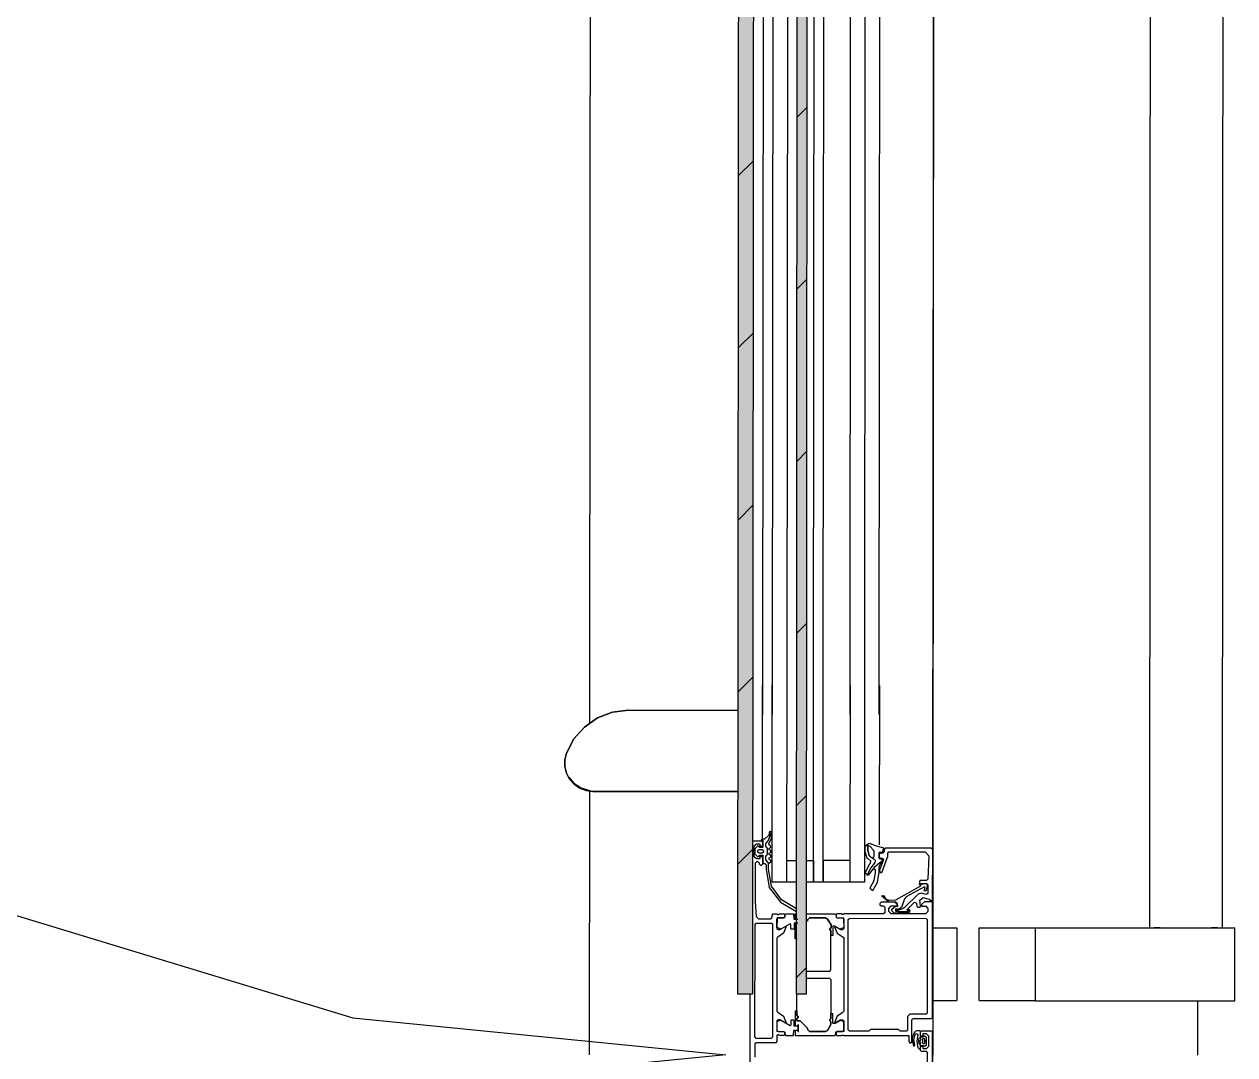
# Model space of a CAD drawing. Header units: metres. Extents: x 2.3 to 42.8, y 0.9 to 31.9.
# Drawn here: x 33.9971 to 34.193, y 7.2228 to 7.3897 of the extents above; entities that cross this region are included whole.
import ezdxf

# ---------------------------------------------------------------- set-up
doc = ezdxf.new("R2010")
doc.units = ezdxf.units.M
for name, color, linetype in [('ARREDI', 9, 'Continuous'), ('INFISSI_VETRATE', 4, 'Continuous'), ('PARETI_STRUTTURE', 7, 'Continuous'), ('PILASTRI_SETTI', 8, 'Continuous')]:
    doc.layers.add(name, color=color, linetype=linetype)

msp = doc.modelspace()

# ---------------------------------------------------------------- linework, layer by layer
at = {"layer": 'ARREDI'}
for points in [[(34.14433, 7.54212), (34.14386, 6.90348)], [(34.17939, 7.50641), (34.17919, 7.2434)], [(34.191, 7.24339), (34.1912, 7.5064)], [(34.11671, 7.45946), (34.11657, 7.27794)], [(34.11828, 7.45945), (34.11815, 7.27794)], [(34.12065, 7.45945), (34.12051, 7.27794)], [(34.12483, 7.27794), (34.12497, 7.45945)], [(34.1264, 7.27794), (34.12654, 7.45945)], [(34.13074, 7.27793), (34.13087, 7.45945)], [(34.13311, 7.27793), (34.13325, 7.45944)], [(34.13547, 7.27793), (34.13561, 7.45944)], [(34.1441, 7.23161), (34.14411, 7.24342), (34.14805, 7.24342)], [(34.14805, 7.24342), (34.14803, 7.23161)], [(34.15162, 7.23161), (34.15163, 7.24341), (34.1607, 7.24341)], [(34.16071, 7.2434), (34.16069, 7.2316), (34.15162, 7.2316)], [(34.1607, 7.24341), (34.19095, 7.24338), (34.19208, 7.24338), (34.19277, 7.24338), (34.19301, 7.24338)], [(34.1607, 7.2316), (34.19095, 7.23157), (34.19206, 7.23157), (34.19277, 7.23157), (34.193, 7.23157), (34.19302, 7.24338)], [(34.18092, 7.24339), (34.17998, 7.24339)], [(34.19021, 7.24339), (34.18927, 7.24339)], [(34.11456, 7.21298), (34.11457, 7.23266)], [(34.14804, 7.2316), (34.14409, 7.2316)], [(34.181, 7.23158), (34.18246, 7.23158), (34.18415, 7.23158), (34.18597, 7.23158), (34.18779, 7.23158), (34.18949, 7.23158), (34.19095, 7.23157), (34.19206, 7.23157)]]:
    msp.add_lwpolyline(points, dxfattribs=at)
at = {"layer": 'INFISSI_VETRATE'}
for points in [[(34.12216, 7.37466), (34.12373, 7.37624)], [(34.1127, 7.3652), (34.11506, 7.36756)], [(34.12214, 7.34679), (34.12371, 7.34836)], [(34.11268, 7.33734), (34.11504, 7.3397)], [(34.12212, 7.31893), (34.12369, 7.3205)], [(34.11266, 7.30947), (34.11502, 7.31184)], [(34.12209, 7.29107), (34.12366, 7.29264)], [(34.11264, 7.28161), (34.115, 7.28397)], [(34.12208, 7.26321), (34.12364, 7.26479)], [(34.11262, 7.25375), (34.11498, 7.25611)], [(34.12206, 7.23534), (34.12362, 7.23691)]]:
    msp.add_lwpolyline(points, dxfattribs=at)
at = {"layer": 'PARETI_STRUTTURE'}
for points in [[(34.08862, 7.27652), (34.08883, 7.54767)], [(34.1126, 7.23267), (34.11284, 7.54765)], [(34.1152, 7.54765), (34.11496, 7.23267)], [(34.12205, 7.23266), (34.12229, 7.54764)], [(34.12386, 7.54765), (34.12363, 7.23266)], [(33.80138, 7.53253), (33.80728, 7.47216), (33.82485, 7.41409), (33.8534, 7.36056), (33.89186, 7.31363), (33.93872, 7.27512), (33.99221, 7.24648), (34.05025, 7.22881), (34.11063, 7.22282), (34.05025, 7.21692), (33.99218, 7.19935), (33.93865, 7.1708), (33.89172, 7.13234), (33.8532, 7.08548), (33.82456, 7.03199), (33.8069, 6.97395), (33.80092, 6.91357)], [(34.1443, 7.48896), (34.1443, 7.49763), (34.14412, 7.2476), (34.1441, 7.22871)], [(34.14429, 7.48896), (34.14411, 7.25627), (34.14411, 7.2476)], [(34.11656, 7.25773), (34.11657, 7.28266)], [(34.12207, 7.25077), (34.11812, 7.25077), (34.11814, 7.28267)], [(34.1205, 7.28267), (34.12047, 7.25078)], [(34.12364, 7.25431), (34.12481, 7.25431), (34.12481, 7.25077), (34.12484, 7.28266)], [(34.1331, 7.28265), (34.13307, 7.25077), (34.12364, 7.25077)], [(34.13072, 7.25431), (34.12639, 7.25431), (34.12639, 7.25077), (34.12641, 7.28266)], [(34.13074, 7.28266), (34.13071, 7.25077)], [(34.13548, 7.28265), (34.13546, 7.25683)], [(34.14413, 7.28265), (34.14412, 7.25607), (34.14392, 7.25626)], [(34.09491, 7.27862), (34.09317, 7.27841)], [(34.08521, 7.26781), (34.08605, 7.2668), (34.0872, 7.26606), (34.08861, 7.26562)], [(34.08858, 7.22284), (34.08861, 7.26555)], [(34.11759, 7.25841), (34.11689, 7.25777)], [(34.11785, 7.25858), (34.11747, 7.25754)], [(34.1177, 7.25898), (34.11759, 7.25841)], [(34.11802, 7.25895), (34.11771, 7.25898)], [(34.11793, 7.25894), (34.11785, 7.25858)], [(34.11798, 7.25905), (34.11793, 7.25894)], [(34.11802, 7.2579), (34.11802, 7.25895)], [(34.11498, 7.25747), (34.11636, 7.25747)], [(34.11557, 7.25696), (34.11518, 7.25657)], [(34.11518, 7.25656), (34.11518, 7.25499)], [(34.1154, 7.25624), (34.11534, 7.2561)], [(34.1158, 7.25665), (34.11539, 7.25624)], [(34.11636, 7.25656), (34.11617, 7.25656), (34.11617, 7.25695), (34.11557, 7.25695)], [(34.11601, 7.25656), (34.11581, 7.25665)], [(34.11612, 7.25641), (34.116, 7.25653)], [(34.11601, 7.25652), (34.11601, 7.25657)], [(34.11664, 7.25641), (34.11612, 7.25641)], [(34.11632, 7.25759), (34.11664, 7.25759), (34.11664, 7.2568)], [(34.11647, 7.25774), (34.11633, 7.25759)], [(34.11636, 7.25747), (34.11656, 7.25727)], [(34.11656, 7.25676), (34.11636, 7.25656)], [(34.11689, 7.25778), (34.11647, 7.25774)], [(34.11656, 7.25727), (34.11656, 7.25676)], [(34.11664, 7.2568), (34.11664, 7.25641)], [(34.11707, 7.257), (34.11707, 7.25661)], [(34.11707, 7.25661), (34.11717, 7.25644)], [(34.11712, 7.25713), (34.11708, 7.25701)], [(34.11746, 7.25753), (34.11712, 7.25713)], [(34.11717, 7.25644), (34.11725, 7.2564)], [(34.11725, 7.25639), (34.11734, 7.25623)], [(34.11735, 7.25622), (34.11735, 7.25535)], [(34.1176, 7.257), (34.11801, 7.2579)], [(34.1177, 7.25672), (34.1176, 7.257)], [(34.11766, 7.25632), (34.11789, 7.2564)], [(34.11766, 7.25602), (34.11766, 7.25632)], [(34.11786, 7.25672), (34.1177, 7.25672)], [(34.1179, 7.25641), (34.11786, 7.25671)], [(34.13317, 7.25672), (34.13387, 7.25713)], [(34.13317, 7.25581), (34.13317, 7.25672), (34.13366, 7.25672), (34.13364, 7.25672), (34.13364, 7.25586), (34.13364, 7.25672)], [(34.13317, 7.25672), (34.13317, 7.25672)], [(34.13398, 7.25655), (34.13366, 7.25672)], [(34.13387, 7.25713), (34.1348, 7.25673), (34.13578, 7.25644)], [(34.13454, 7.25599), (34.13398, 7.25655)], [(34.13578, 7.25644), (34.13603, 7.25638)], [(34.13612, 7.25625), (34.13601, 7.25569)], [(34.13603, 7.25639), (34.13613, 7.25625)], [(34.13644, 7.25627), (34.13625, 7.25608)], [(34.14392, 7.25627), (34.13644, 7.25627)], [(34.11518, 7.25499), (34.11557, 7.2546)], [(34.11534, 7.2561), (34.11534, 7.25546)], [(34.11534, 7.25545), (34.11539, 7.25531)], [(34.11539, 7.25532), (34.11581, 7.2549)], [(34.11557, 7.2546), (34.11617, 7.2546), (34.11617, 7.25498), (34.11636, 7.25498)], [(34.1158, 7.2549), (34.11601, 7.25499)], [(34.11581, 7.25589), (34.116, 7.25609)], [(34.11581, 7.25566), (34.11581, 7.25589)], [(34.11601, 7.25546), (34.11581, 7.25566)], [(34.11652, 7.25546), (34.116, 7.25546)], [(34.116, 7.25503), (34.11613, 7.25514)], [(34.116, 7.25499), (34.116, 7.25503)], [(34.11601, 7.25609), (34.11652, 7.25609)], [(34.11612, 7.25515), (34.11664, 7.25515)], [(34.11636, 7.25499), (34.11655, 7.25479)], [(34.11652, 7.25609), (34.11671, 7.2559)], [(34.11671, 7.25566), (34.11652, 7.25546)], [(34.11656, 7.25479), (34.11656, 7.25369)], [(34.11664, 7.25515), (34.11664, 7.25476)], [(34.11664, 7.25475), (34.11664, 7.25392)], [(34.11671, 7.25589), (34.11671, 7.25566)], [(34.11717, 7.25513), (34.11707, 7.25496)], [(34.11707, 7.25496), (34.11707, 7.25448)], [(34.11707, 7.25448), (34.11711, 7.25435)], [(34.11711, 7.25436), (34.11754, 7.2538), (34.11793, 7.25407)], [(34.11725, 7.25517), (34.11716, 7.25513)], [(34.11734, 7.25534), (34.11725, 7.25518)], [(34.1179, 7.25593), (34.11766, 7.25601)], [(34.11766, 7.25553), (34.11789, 7.25562)], [(34.11766, 7.25523), (34.11766, 7.25553)], [(34.1179, 7.25514), (34.11766, 7.25522)], [(34.11766, 7.25475), (34.11789, 7.25483)], [(34.11766, 7.25444), (34.11766, 7.25475)], [(34.1179, 7.25435), (34.11766, 7.25443)], [(34.11793, 7.25406), (34.11789, 7.25435)], [(34.1179, 7.25562), (34.1179, 7.25593)], [(34.1179, 7.25483), (34.1179, 7.25514)], [(34.12048, 7.25432), (34.12206, 7.25432)], [(34.13319, 7.25568), (34.13318, 7.25582)], [(34.13344, 7.25482), (34.13319, 7.25568)], [(34.13359, 7.25459), (34.13344, 7.25483)], [(34.13409, 7.25418), (34.1336, 7.2546)], [(34.13364, 7.25586), (34.13365, 7.25575), (34.13364, 7.25586)], [(34.13384, 7.25513), (34.13366, 7.25576), (34.13384, 7.25513)], [(34.13597, 7.25424), (34.13472, 7.2532), (34.13369, 7.25192)], [(34.13384, 7.25513), (34.13396, 7.25494)], [(34.13397, 7.25494), (34.1343, 7.25472), (34.13467, 7.25451)], [(34.13404, 7.25385), (34.13408, 7.25418)], [(34.1343, 7.25473), (34.13464, 7.25494)], [(34.13464, 7.2558), (34.13454, 7.25599)], [(34.13464, 7.25494), (34.13464, 7.2558)], [(34.13467, 7.25451), (34.13478, 7.25433)], [(34.13479, 7.25434), (34.13479, 7.25409)], [(34.13553, 7.25565), (34.13539, 7.25554)], [(34.1354, 7.25553), (34.1354, 7.25472)], [(34.1354, 7.25472), (34.13548, 7.25461)], [(34.13545, 7.25328), (34.13587, 7.25418)], [(34.13565, 7.25549), (34.13546, 7.25529)], [(34.13546, 7.25529), (34.13546, 7.2549)], [(34.13546, 7.2549), (34.13565, 7.2547)], [(34.13547, 7.25461), (34.13593, 7.25444)], [(34.13614, 7.25443), (34.13547, 7.2526)], [(34.13589, 7.2556), (34.13552, 7.25564)], [(34.13565, 7.2547), (34.13594, 7.2547)], [(34.13605, 7.25548), (34.13566, 7.25548)], [(34.13602, 7.2557), (34.13589, 7.2556)], [(34.13593, 7.25445), (34.13597, 7.25425)], [(34.13595, 7.2547), (34.13613, 7.25443)], [(34.13596, 7.25247), (34.13682, 7.25483)], [(34.13624, 7.25568), (34.13605, 7.25549)], [(34.13624, 7.25608), (34.13624, 7.25569)], [(34.13682, 7.25482), (34.13684, 7.25489)], [(34.13683, 7.25548), (34.13703, 7.25568)], [(34.13683, 7.25489), (34.13683, 7.25549)], [(34.13703, 7.25568), (34.14291, 7.25568)], [(34.14291, 7.25568), (34.1435, 7.25507)], [(34.1435, 7.25506), (34.14333, 7.25126)], [(34.14372, 7.24785), (34.14372, 7.24781), (34.14411, 7.24781), (34.14412, 7.25607)], [(34.11537, 7.25389), (34.11537, 7.24762), (34.11554, 7.24523)], [(34.11557, 7.25408), (34.11538, 7.25389)], [(34.11589, 7.25408), (34.11557, 7.25408)], [(34.11608, 7.25389), (34.11589, 7.25408)], [(34.11608, 7.25369), (34.11608, 7.25388)], [(34.11628, 7.25349), (34.11609, 7.25369)], [(34.11636, 7.25349), (34.11628, 7.25349)], [(34.11656, 7.25369), (34.11636, 7.25349)], [(34.11663, 7.25392), (34.11676, 7.2538)], [(34.11675, 7.25381), (34.11695, 7.25381)], [(34.11695, 7.25381), (34.11714, 7.25361)], [(34.11715, 7.25361), (34.11715, 7.25287)], [(34.11715, 7.25288), (34.11767, 7.24995), (34.11946, 7.24757)], [(34.11754, 7.25288), (34.11754, 7.25381)], [(34.11967, 7.24791), (34.11803, 7.25015), (34.11754, 7.25288)], [(34.1332, 7.25224), (34.1339, 7.2537)], [(34.13369, 7.25193), (34.1332, 7.25225)], [(34.13476, 7.25399), (34.13401, 7.25296), (34.13343, 7.25182)], [(34.13389, 7.2537), (34.13404, 7.25385)], [(34.13482, 7.25234), (34.1346, 7.25101), (34.13395, 7.24982)], [(34.13444, 7.24942), (34.13519, 7.2508), (34.13545, 7.25234)], [(34.13448, 7.25296), (34.13483, 7.25282)], [(34.13479, 7.25408), (34.13476, 7.254)], [(34.13482, 7.25282), (34.13482, 7.25235)], [(34.13545, 7.25234), (34.13545, 7.25328)], [(34.13547, 7.2526), (34.13565, 7.25234)], [(34.13565, 7.25234), (34.13578, 7.25234)], [(34.13578, 7.25234), (34.13596, 7.25246)], [(34.1372, 7.24788), (34.13814, 7.24795), (34.14221, 7.25018), (34.14221, 7.25048), (34.14308, 7.25055)], [(34.14202, 7.25107), (34.14194, 7.25047)], [(34.14194, 7.25047), (34.14219, 7.25033), (34.14219, 7.25057), (34.14313, 7.25055)], [(34.14314, 7.25107), (34.14203, 7.25107)], [(34.14327, 7.25031), (34.14301, 7.24935)], [(34.14308, 7.25055), (34.14328, 7.25031)], [(34.14313, 7.25056), (34.14332, 7.25036)], [(34.14334, 7.25126), (34.14314, 7.25106)], [(34.14333, 7.25036), (34.14333, 7.24897)], [(34.13395, 7.24981), (34.13445, 7.24942)], [(34.13702, 7.24756), (34.13585, 7.24858)], [(34.13586, 7.24858), (34.13616, 7.24863)], [(34.13616, 7.24863), (34.13651, 7.24805)], [(34.14174, 7.24884), (34.13952, 7.24661)], [(34.13981, 7.24839), (34.13955, 7.24807)], [(34.14277, 7.25002), (34.13981, 7.24839)], [(34.14231, 7.24899), (34.14175, 7.24883)], [(34.14205, 7.2479), (34.14255, 7.24832)], [(34.14308, 7.24878), (34.14231, 7.24899)], [(34.14254, 7.24832), (34.14357, 7.24804)], [(34.14274, 7.2494), (34.14288, 7.24993)], [(34.14301, 7.24934), (34.14274, 7.24941)], [(34.14289, 7.24993), (34.14277, 7.25003)], [(34.14333, 7.24897), (34.14308, 7.24878)], [(34.11947, 7.24757), (34.12207, 7.24603)], [(34.12206, 7.24648), (34.11966, 7.24791)], [(34.13576, 7.24753), (34.13557, 7.24734)], [(34.13557, 7.24733), (34.13557, 7.24714)], [(34.13557, 7.24714), (34.13576, 7.24694)], [(34.13801, 7.24753), (34.13576, 7.24753)], [(34.13576, 7.24694), (34.13615, 7.24694)], [(34.13616, 7.24694), (34.13635, 7.24675)], [(34.13636, 7.24674), (34.13636, 7.24584)], [(34.13651, 7.24805), (34.1372, 7.24788)], [(34.13801, 7.24763), (34.13702, 7.24756)], [(34.13702, 7.24655), (34.13741, 7.24694)], [(34.13702, 7.24603), (34.13702, 7.24655)], [(34.13742, 7.24694), (34.13841, 7.24694), (34.13841, 7.24713)], [(34.1375, 7.24616), (34.1375, 7.2464)], [(34.13751, 7.2464), (34.13809, 7.24693)], [(34.13843, 7.2473), (34.13801, 7.24762)], [(34.1384, 7.24714), (34.13801, 7.24753)], [(34.13867, 7.24644), (34.13808, 7.24644)], [(34.13808, 7.24644), (34.13808, 7.24608)], [(34.13809, 7.24693), (34.1385, 7.24693), (34.13843, 7.2473)], [(34.13811, 7.24639), (34.13811, 7.24619)], [(34.13897, 7.24639), (34.13812, 7.24639)], [(34.13904, 7.2467), (34.13867, 7.24643)], [(34.13952, 7.24662), (34.13897, 7.24638)], [(34.13955, 7.24807), (34.13905, 7.2467)], [(34.13999, 7.24636), (34.14117, 7.24754)], [(34.14, 7.24625), (34.14, 7.24636)], [(34.14014, 7.2463), (34.14025, 7.24641)], [(34.14025, 7.24641), (34.14045, 7.24621)], [(34.14117, 7.24754), (34.1415, 7.24741)], [(34.1415, 7.24741), (34.14154, 7.24691)], [(34.14154, 7.24692), (34.14174, 7.24674)], [(34.14174, 7.24674), (34.14207, 7.24674)], [(34.14214, 7.24683), (34.14205, 7.24791)], [(34.14206, 7.24674), (34.14215, 7.24682)], [(34.1441, 7.2289), (34.14411, 7.24761), (34.14278, 7.24761), (34.14233, 7.24717), (34.14233, 7.24693), (34.14293, 7.24693)], [(34.14293, 7.24694), (34.14332, 7.24655)], [(34.14332, 7.24654), (34.14332, 7.24603)], [(34.14357, 7.24804), (34.14371, 7.24784)], [(34.11554, 7.24524), (34.11593, 7.24487)], [(34.11593, 7.24487), (34.11793, 7.24487)], [(34.11793, 7.24487), (34.11812, 7.24506)], [(34.11812, 7.24546), (34.11832, 7.24565)], [(34.11812, 7.24506), (34.11812, 7.24545)], [(34.11832, 7.24565), (34.11892, 7.24565)], [(34.11891, 7.24565), (34.11902, 7.24557)], [(34.12005, 7.24503), (34.11896, 7.24503), (34.11891, 7.2433)], [(34.11891, 7.24482), (34.11911, 7.24502)], [(34.11891, 7.24345), (34.11891, 7.24483)], [(34.11896, 7.24503), (34.11892, 7.24499)], [(34.11902, 7.24558), (34.1192, 7.24558)], [(34.11911, 7.24502), (34.12006, 7.24502)], [(34.1192, 7.24558), (34.11931, 7.24566)], [(34.11931, 7.24565), (34.12004, 7.24565)], [(34.12016, 7.24515), (34.12004, 7.24504)], [(34.12005, 7.24565), (34.12016, 7.24553)], [(34.12006, 7.24502), (34.12018, 7.24513)], [(34.12016, 7.24554), (34.12016, 7.24515)], [(34.12018, 7.24546), (34.12037, 7.24565)], [(34.12018, 7.24514), (34.12018, 7.24546)], [(34.12037, 7.24565), (34.12151, 7.24565), (34.12155, 7.24564), (34.12158, 7.24561), (34.12158, 7.24557), (34.12165, 7.24486), (34.12166, 7.24482), (34.12169, 7.24479), (34.12172, 7.24479), (34.12228, 7.24479)], [(34.12192, 7.24485), (34.12188, 7.24487), (34.12185, 7.24489), (34.12184, 7.24494), (34.12184, 7.24557), (34.12185, 7.24562), (34.12188, 7.24564), (34.12192, 7.24566)], [(34.12364, 7.24565), (34.12828, 7.24565)], [(34.12387, 7.24447), (34.12387, 7.24471), (34.12387, 7.24447)], [(34.12419, 7.24502), (34.12677, 7.24502), (34.12419, 7.24502)], [(34.12828, 7.24565), (34.12847, 7.24545)], [(34.12861, 7.24565), (34.12848, 7.24554)], [(34.12848, 7.24545), (34.12848, 7.24513)], [(34.12848, 7.24513), (34.1286, 7.24501)], [(34.12849, 7.24553), (34.12849, 7.24514)], [(34.12849, 7.24514), (34.12861, 7.24502)], [(34.12859, 7.24501), (34.12954, 7.24501)], [(34.1286, 7.24502), (34.12969, 7.24502), (34.12974, 7.24329)], [(34.12935, 7.24565), (34.12861, 7.24565)], [(34.12945, 7.24557), (34.12934, 7.24565)], [(34.12963, 7.24557), (34.12945, 7.24557)], [(34.12954, 7.24501), (34.12973, 7.24482)], [(34.12974, 7.24565), (34.12963, 7.24556)], [(34.12969, 7.24502), (34.12973, 7.24498)], [(34.13616, 7.24564), (34.12974, 7.24564)], [(34.12974, 7.24482), (34.12974, 7.24344)], [(34.13043, 7.22686), (34.13045, 7.24474)], [(34.13045, 7.24474), (34.13064, 7.24493)], [(34.13064, 7.24494), (34.14305, 7.24492)], [(34.13636, 7.24584), (34.13616, 7.24564)], [(34.13742, 7.24564), (34.13703, 7.24603)], [(34.14017, 7.24564), (34.13742, 7.24564)], [(34.1379, 7.24577), (34.13751, 7.24616)], [(34.14026, 7.24577), (34.1379, 7.24577)], [(34.13808, 7.24608), (34.13849, 7.24608)], [(34.13811, 7.24619), (34.13853, 7.24619)], [(34.13849, 7.24608), (34.13864, 7.246)], [(34.13853, 7.24619), (34.13874, 7.24608)], [(34.13865, 7.246), (34.1388, 7.24592)], [(34.13874, 7.24608), (34.13883, 7.24603)], [(34.1388, 7.24593), (34.14022, 7.24593)], [(34.13883, 7.24603), (34.14013, 7.24603)], [(34.14016, 7.2461), (34.13999, 7.24625)], [(34.14013, 7.24603), (34.14016, 7.2461)], [(34.14031, 7.24613), (34.14014, 7.24629)], [(34.14057, 7.24564), (34.14018, 7.24564)], [(34.14022, 7.24592), (34.14031, 7.24613)], [(34.14044, 7.24622), (34.14026, 7.24577)], [(34.14293, 7.24564), (34.14057, 7.24564)], [(34.14332, 7.24603), (34.14294, 7.24564)], [(34.14305, 7.24493), (34.14324, 7.24473)], [(34.14324, 7.24473), (34.14323, 7.2296)], [(34.11535, 7.22569), (34.11537, 7.24396)], [(34.11537, 7.24396), (34.11556, 7.24416)], [(34.11556, 7.24416), (34.11801, 7.24416)], [(34.118, 7.24416), (34.1182, 7.24396)], [(34.1182, 7.24396), (34.11819, 7.2257)], [(34.11891, 7.24329), (34.1191, 7.2431)], [(34.11952, 7.24318), (34.11892, 7.24346)], [(34.12041, 7.24359), (34.11998, 7.24254), (34.11905, 7.2419)], [(34.11911, 7.2431), (34.11938, 7.2431), (34.12033, 7.24364)], [(34.12106, 7.24407), (34.11951, 7.24318)], [(34.12032, 7.24364), (34.12041, 7.24358)], [(34.12117, 7.244), (34.12105, 7.24407)], [(34.12228, 7.24416), (34.12176, 7.24416), (34.12172, 7.24414), (34.12169, 7.24411), (34.12168, 7.24407), (34.12168, 7.24325), (34.12168, 7.24321), (34.12165, 7.24318), (34.12161, 7.24317), (34.12125, 7.24317), (34.12121, 7.24318), (34.12118, 7.24321), (34.12118, 7.24325), (34.12118, 7.244)], [(34.12184, 7.24164), (34.12184, 7.24401), (34.12186, 7.24405), (34.12188, 7.24408), (34.12193, 7.24409)], [(34.12753, 7.24329), (34.12745, 7.24329), (34.12753, 7.24329)], [(34.12745, 7.24305), (34.12754, 7.24305), (34.12745, 7.24305)], [(34.12765, 7.23659), (34.12765, 7.24293), (34.12765, 7.24215)], [(34.12804, 7.24372), (34.12796, 7.24364)], [(34.12797, 7.24364), (34.12797, 7.24214)], [(34.12813, 7.24372), (34.12805, 7.24372)], [(34.12823, 7.24369), (34.12813, 7.24372)], [(34.12913, 7.24317), (34.12823, 7.24369)], [(34.12832, 7.24363), (34.12824, 7.24358)], [(34.12824, 7.24358), (34.12867, 7.24254), (34.1296, 7.2419)], [(34.12954, 7.24309), (34.12926, 7.24309), (34.12832, 7.24363)], [(34.12973, 7.24345), (34.12914, 7.24317)], [(34.12974, 7.24328), (34.12954, 7.24309)], [(34.11891, 7.24172), (34.1189, 7.22991)], [(34.11905, 7.24191), (34.11891, 7.24172)], [(34.12216, 7.24164), (34.12184, 7.24164)], [(34.12797, 7.24214), (34.12765, 7.24214)], [(34.1296, 7.2419), (34.12974, 7.24172)], [(34.12974, 7.24171), (34.12972, 7.22989)], [(34.12745, 7.2364), (34.12764, 7.23659)], [(34.12363, 7.2364), (34.12745, 7.2364)], [(34.12363, 7.23522), (34.12745, 7.23522)], [(34.12745, 7.23521), (34.12764, 7.23502)], [(34.12764, 7.23502), (34.12764, 7.22868), (34.12764, 7.22946)], [(34.11496, 7.23266), (34.1126, 7.23266)], [(34.11456, 7.21908), (34.11457, 7.23266)], [(34.11456, 7.21888), (34.11457, 7.23266)], [(34.12183, 7.22998), (34.12215, 7.22998), (34.12215, 7.22919), (34.12216, 7.22913), (34.1222, 7.22909), (34.12226, 7.22908), (34.12234, 7.22908), (34.12226, 7.22908), (34.1222, 7.22909), (34.12216, 7.22913), (34.12215, 7.22919), (34.12215, 7.23266)], [(34.12363, 7.23266), (34.12206, 7.23266)], [(34.18701, 7.22277), (34.18701, 7.23157)], [(34.1189, 7.22991), (34.11904, 7.22972)], [(34.11904, 7.22972), (34.11997, 7.22908), (34.1204, 7.22804)], [(34.12183, 7.22998), (34.12183, 7.22761), (34.12185, 7.22756), (34.12188, 7.22754), (34.12192, 7.22752), (34.12222, 7.2275), (34.12228, 7.22752), (34.12233, 7.22756), (34.12235, 7.22762), (34.12235, 7.22777)], [(34.12796, 7.22947), (34.12764, 7.22947)], [(34.12796, 7.22797), (34.12796, 7.22947)], [(34.12959, 7.22971), (34.12866, 7.22907), (34.12823, 7.22803)], [(34.12973, 7.2299), (34.12959, 7.22972)], [(34.14004, 7.22902), (34.14004, 7.22686)], [(34.14044, 7.22942), (34.14005, 7.22903)], [(34.14304, 7.22941), (34.14044, 7.22941)], [(34.14075, 7.22851), (34.14094, 7.2287)], [(34.14095, 7.22871), (34.14391, 7.22871)], [(34.14323, 7.22961), (34.14304, 7.22942)], [(34.1439, 7.2287), (34.1441, 7.2289)], [(34.1191, 7.22853), (34.1189, 7.22833)], [(34.1189, 7.22833), (34.1189, 7.22664), (34.12004, 7.22659)], [(34.1189, 7.22817), (34.1189, 7.22679)], [(34.1189, 7.2268), (34.1191, 7.2266)], [(34.11951, 7.22844), (34.11891, 7.22816)], [(34.12031, 7.22798), (34.11937, 7.22852), (34.11909, 7.22852)], [(34.12104, 7.22755), (34.1195, 7.22844)], [(34.1204, 7.22803), (34.12031, 7.22798)], [(34.12036, 7.22597), (34.1215, 7.22597), (34.12154, 7.22598), (34.12157, 7.22601), (34.12157, 7.22605), (34.12164, 7.22676), (34.12165, 7.22679), (34.12168, 7.22683), (34.12172, 7.22683), (34.12226, 7.22683), (34.1223, 7.22683), (34.12233, 7.22679), (34.12234, 7.22676), (34.12234, 7.22662), (34.12234, 7.22652)], [(34.12116, 7.22762), (34.12104, 7.22755)], [(34.12234, 7.22768), (34.12234, 7.22754), (34.12233, 7.2275), (34.1223, 7.22747), (34.12226, 7.22746), (34.12175, 7.22746), (34.12172, 7.22747), (34.12169, 7.2275), (34.12168, 7.22754), (34.12168, 7.22836), (34.12166, 7.2284), (34.12164, 7.22843), (34.12159, 7.22844), (34.12125, 7.22844), (34.1212, 7.22843), (34.12118, 7.2284), (34.12116, 7.22836), (34.12116, 7.22762)], [(34.12234, 7.22667), (34.12233, 7.22674), (34.12229, 7.22678), (34.12223, 7.22679), (34.12191, 7.22676), (34.12187, 7.22675), (34.12184, 7.22672), (34.12183, 7.22668), (34.12183, 7.22604), (34.12184, 7.226), (34.12187, 7.22597), (34.12191, 7.22597), (34.12826, 7.22596)], [(34.12234, 7.22777), (34.12234, 7.22652)], [(34.12234, 7.22661), (34.12234, 7.22768)], [(34.12386, 7.22715), (34.12386, 7.22691), (34.12386, 7.22715)], [(34.12744, 7.22856), (34.12753, 7.22856), (34.12744, 7.22856)], [(34.12752, 7.22832), (34.12744, 7.22832), (34.12752, 7.22832)], [(34.12803, 7.22789), (34.12795, 7.22797)], [(34.12812, 7.22789), (34.12803, 7.22789)], [(34.12822, 7.22792), (34.12812, 7.22789)], [(34.12912, 7.22844), (34.12822, 7.22792)], [(34.12823, 7.22803), (34.12831, 7.22797)], [(34.12831, 7.22798), (34.12926, 7.22852), (34.12953, 7.22852)], [(34.12973, 7.22832), (34.12973, 7.22663), (34.12859, 7.22659)], [(34.12972, 7.22816), (34.12913, 7.22844)], [(34.12952, 7.22659), (34.12972, 7.22679)], [(34.12953, 7.22852), (34.12972, 7.22832)], [(34.12972, 7.22679), (34.12972, 7.22817)], [(34.13063, 7.22667), (34.13044, 7.22686)], [(34.13985, 7.22666), (34.13886, 7.22666), (34.13858, 7.22694), (34.13405, 7.22694), (34.13378, 7.22666), (34.13064, 7.22666)], [(34.14004, 7.22686), (34.13985, 7.22666)], [(34.14075, 7.22497), (34.14075, 7.22851)], [(34.11555, 7.22479), (34.11535, 7.2246)], [(34.11555, 7.2255), (34.11536, 7.22569)], [(34.11799, 7.2255), (34.11555, 7.2255)], [(34.1187, 7.22479), (34.11555, 7.22479)], [(34.11819, 7.22569), (34.11799, 7.2255)], [(34.1189, 7.22498), (34.1187, 7.22479)], [(34.119, 7.22605), (34.11889, 7.22596)], [(34.1189, 7.22664), (34.11894, 7.2266)], [(34.1189, 7.22597), (34.1189, 7.22498)], [(34.11918, 7.22605), (34.119, 7.22605)], [(34.1191, 7.2266), (34.12004, 7.2266)], [(34.11929, 7.22597), (34.11918, 7.22605)], [(34.12003, 7.22597), (34.1193, 7.22597)], [(34.12015, 7.22608), (34.12002, 7.22597)], [(34.12003, 7.22659), (34.12016, 7.22648)], [(34.12004, 7.2266), (34.12015, 7.22649)], [(34.12015, 7.22647), (34.12015, 7.22608)], [(34.12016, 7.22648), (34.12016, 7.22616)], [(34.12016, 7.22616), (34.12036, 7.22597)], [(34.12417, 7.22659), (34.12676, 7.22659), (34.12417, 7.22659)], [(34.12826, 7.22596), (34.12846, 7.22616)], [(34.12846, 7.22648), (34.12857, 7.2266)], [(34.12846, 7.22616), (34.12846, 7.22648)], [(34.12859, 7.22658), (34.12847, 7.22646)], [(34.12847, 7.22646), (34.12847, 7.22608)], [(34.12847, 7.22608), (34.12858, 7.22597)], [(34.12858, 7.22659), (34.12952, 7.22659)], [(34.12859, 7.22596), (34.12933, 7.22596)], [(34.12933, 7.22596), (34.12944, 7.22604)], [(34.12944, 7.22604), (34.12962, 7.22604)], [(34.12962, 7.22604), (34.12973, 7.22596)], [(34.12973, 7.22663), (34.12968, 7.22659)], [(34.12973, 7.22596), (34.13505, 7.22596)], [(34.13504, 7.22595), (34.13543, 7.22595)], [(34.13543, 7.22595), (34.13721, 7.22595)], [(34.13721, 7.22595), (34.1376, 7.22595)], [(34.1376, 7.22595), (34.14024, 7.22595), (34.14024, 7.22497)], [(34.14024, 7.22497), (34.14043, 7.22477)], [(34.14055, 7.22477), (34.14075, 7.22496)], [(34.14125, 7.22659), (34.14121, 7.22656), (34.14107, 7.2263), (34.14099, 7.22611), (34.14091, 7.22591), (34.14085, 7.2257), (34.14081, 7.22549), (34.1408, 7.22528)], [(34.1408, 7.22528), (34.141, 7.22424)], [(34.14107, 7.22528), (34.14124, 7.22597)], [(34.14121, 7.22446), (34.14107, 7.22527)], [(34.14125, 7.22597), (34.14133, 7.22614), (34.14141, 7.22627)], [(34.14156, 7.2267), (34.14126, 7.22659)], [(34.1414, 7.22626), (34.1417, 7.22618)], [(34.14169, 7.22618), (34.14155, 7.22507), (34.14173, 7.22396)], [(34.14204, 7.22671), (34.14164, 7.22671), (34.14157, 7.2267)], [(34.14184, 7.22544), (34.14183, 7.22523), (34.14183, 7.22492), (34.14186, 7.2247)], [(34.14217, 7.22485), (34.14184, 7.22505), (34.14217, 7.22523)], [(34.14193, 7.22555), (34.14185, 7.22544)], [(34.14222, 7.22538), (34.14212, 7.22559), (34.14193, 7.22555)], [(34.14212, 7.22663), (34.14204, 7.22672)], [(34.14212, 7.22579), (34.14212, 7.22664)], [(34.1422, 7.22571), (34.14212, 7.22579)], [(34.14213, 7.22654), (34.14232, 7.22674)], [(34.14213, 7.22603), (34.14213, 7.22654)], [(34.14232, 7.22583), (34.14213, 7.22603)], [(34.14222, 7.2247), (34.14216, 7.22486)], [(34.14217, 7.22523), (34.14223, 7.22538)], [(34.14258, 7.22571), (34.14221, 7.22571)], [(34.1441, 7.22654), (34.14407, 7.198), (34.14274, 7.198), (34.1423, 7.19843), (34.1423, 7.19866), (34.14289, 7.19866)], [(34.14311, 7.22623), (34.14251, 7.22623), (34.14251, 7.22584), (34.14232, 7.22584)], [(34.14233, 7.22674), (34.14389, 7.22674)], [(34.14255, 7.2254), (34.14243, 7.22529)], [(34.14243, 7.22481), (34.14256, 7.22469)], [(34.14244, 7.22528), (34.14244, 7.22481)], [(34.14283, 7.2254), (34.14255, 7.2254)], [(34.14266, 7.22579), (34.14258, 7.22571)], [(34.14278, 7.22587), (34.14265, 7.22579)], [(34.14307, 7.22569), (34.14277, 7.22587)], [(34.14283, 7.22469), (34.14283, 7.2254)], [(34.1431, 7.22562), (34.14306, 7.22569)], [(34.1431, 7.22446), (34.1431, 7.22563)], [(34.14351, 7.22583), (34.14312, 7.22622)], [(34.1435, 7.22426), (34.1435, 7.22583)], [(34.14389, 6.95664), (34.14389, 6.94797), (34.14407, 7.198), (34.1441, 7.22673)], [(34.1439, 7.22674), (34.14409, 7.22654)], [(34.11535, 7.22459), (34.11535, 7.22247)], [(34.14043, 7.22477), (34.14055, 7.22477)], [(34.141, 7.22423), (34.14125, 7.22436)], [(34.14125, 7.22436), (34.14121, 7.22445)], [(34.14174, 7.22397), (34.14174, 7.22397)], [(34.14174, 7.22396), (34.14212, 7.22367)], [(34.14186, 7.2247), (34.14198, 7.22454)], [(34.14198, 7.22454), (34.14201, 7.22452), (34.14212, 7.22448), (34.14222, 7.2247)], [(34.14212, 7.22429), (34.1422, 7.22437)], [(34.14212, 7.22367), (34.14212, 7.2243)], [(34.14213, 7.22406), (34.14232, 7.22425)], [(34.14213, 7.22355), (34.14213, 7.22406)], [(34.14232, 7.22335), (34.14213, 7.22354)], [(34.1422, 7.22437), (34.14258, 7.22437)], [(34.14232, 7.22426), (34.14252, 7.22426), (34.14252, 7.22387), (34.14311, 7.22387)], [(34.14311, 7.22335), (34.14232, 7.22335)], [(34.14255, 7.22469), (34.14283, 7.22469)], [(34.14258, 7.22437), (34.14266, 7.22428)], [(34.14265, 7.22429), (34.14277, 7.22423)], [(34.14277, 7.22423), (34.14306, 7.22439)], [(34.14306, 7.22439), (34.1431, 7.22446)], [(34.14311, 7.22386), (34.1435, 7.22425)], [(34.14331, 7.22315), (34.14311, 7.22335)], [(34.1433, 7.22103), (34.1433, 7.22315)]]:
    msp.add_lwpolyline(points, dxfattribs=at)
for points in [[(34.11262, 7.26548), (34.08911, 7.26549), (34.08801, 7.26563), (34.08698, 7.26602), (34.08608, 7.26664), (34.08535, 7.26746), (34.08483, 7.26844), (34.08457, 7.2695), (34.08457, 7.2706), (34.08483, 7.27167), (34.08603, 7.27398), (34.08773, 7.27591), (34.08987, 7.27738), (34.09229, 7.27831), (34.09486, 7.27862), (34.11264, 7.2786), (34.09486, 7.27862), (34.09229, 7.27831), (34.08987, 7.27738), (34.08773, 7.27591), (34.08603, 7.27398), (34.08483, 7.27167), (34.08457, 7.2706), (34.08457, 7.2695), (34.08483, 7.26844), (34.08535, 7.26746), (34.08608, 7.26664), (34.08698, 7.26602), (34.08801, 7.26563), (34.08911, 7.26549)], [(34.12387, 7.2447), (34.12419, 7.24502)], [(34.12677, 7.24502), (34.12711, 7.24482)], [(34.12711, 7.24482), (34.12766, 7.24389), (34.12766, 7.2434), (34.12766, 7.24389)], [(34.12745, 7.24329), (34.12745, 7.24305)], [(34.12766, 7.24341), (34.12753, 7.24329)], [(34.12754, 7.24306), (34.12765, 7.24293)], [(34.12234, 7.22884), (34.12226, 7.22884), (34.12221, 7.22883), (34.12216, 7.22878), (34.12215, 7.22873), (34.12215, 7.22841), (34.12216, 7.22837), (34.12219, 7.22834), (34.12222, 7.22833), (34.12268, 7.22833), (34.12222, 7.22833), (34.12219, 7.22834), (34.12216, 7.22837), (34.12215, 7.22841), (34.12215, 7.22873), (34.12216, 7.22878), (34.12221, 7.22883), (34.12226, 7.22884)], [(34.12234, 7.22908), (34.12234, 7.22884)], [(34.12268, 7.22833), (34.12386, 7.22715)], [(34.12385, 7.22691), (34.12417, 7.22659)], [(34.12675, 7.22659), (34.1271, 7.22679)], [(34.1271, 7.22679), (34.12764, 7.22772), (34.12764, 7.2282), (34.12764, 7.22772)], [(34.12744, 7.22832), (34.12744, 7.22856)], [(34.12751, 7.22857), (34.12764, 7.22868)], [(34.12763, 7.22821), (34.12752, 7.22832)], [(34.14301, 7.22508), (34.14298, 7.22511), (34.14294, 7.22512), (34.1429, 7.22511), (34.14287, 7.22508), (34.14287, 7.22504), (34.14287, 7.225), (34.1429, 7.22497), (34.14294, 7.22497), (34.14298, 7.22497), (34.14301, 7.225), (34.14302, 7.22504)]]:
    msp.add_lwpolyline(points, close=True, dxfattribs=at)
at = {"layer": 'PILASTRI_SETTI'}
for points in [[(34.11496, 7.23266), (34.1152, 7.54765), (34.1126, 7.23266), (34.11284, 7.54765)], [(34.12363, 7.23266), (34.12386, 7.54764), (34.12206, 7.23266), (34.12229, 7.54764)]]:
    msp.add_solid(points, dxfattribs=at)

doc.saveas('drawing.dxf')
